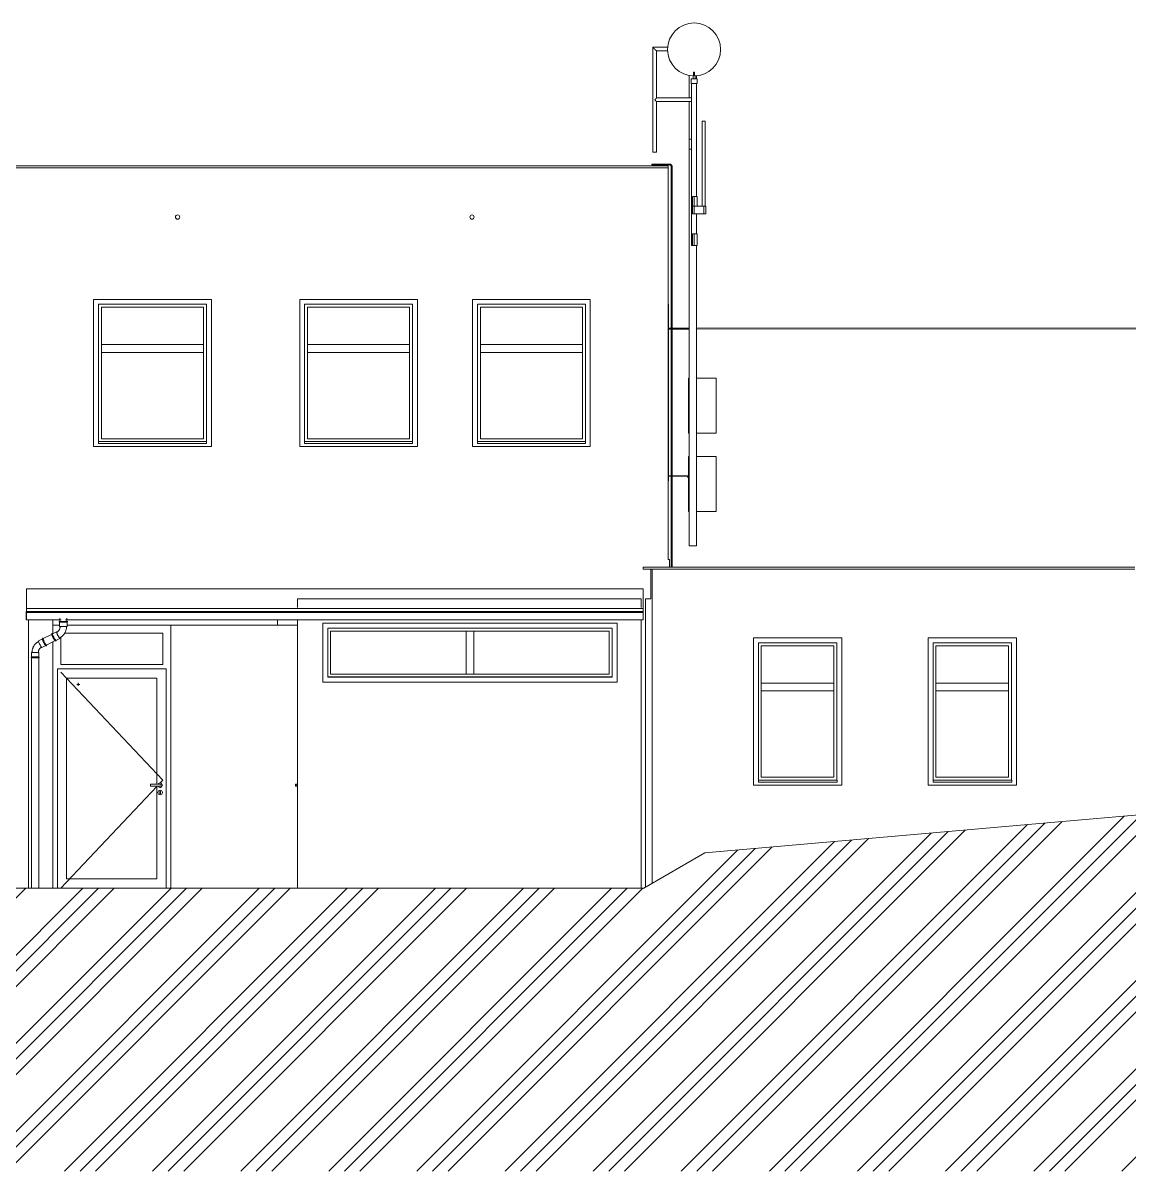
# Model space of a CAD drawing. Header units: millimetres. Extents: x -4051 to 472247, y -45352 to 20466.
# Drawn here: x 162529 to 173801, y -2012 to 9686 of the extents above; entities that cross this region are included whole.
import ezdxf

# ---------------------------------------------------------------- set-up
doc = ezdxf.new("R2010")
doc.units = ezdxf.units.MM
for name, color, linetype, lineweight in [('A-DETL-GENF', 92, 'Continuous', 9), ('A-DETL-THIN', 151, 'Continuous', 9), ('A-FLOR', 192, 'Continuous', 9), ('A-GLAZ', 151, 'Continuous', 9), ('A-ROOF', 132, 'Continuous', 9), ('A-ROOF-OTLN', 132, 'Continuous', 9), ('A-WALL', 113, 'Continuous', 9), ('E-POWR-CNDT', 130, 'Continuous', 9), ('E-POWR-CNTR', 130, 'Continuous', 9), ('E-POWR-DROP', 130, 'Continuous', 9), ('M-EQPM', 50, 'Continuous', 9), ('P-PIPE', 3, 'Continuous', 9), ('Q-SPCQ', 91, 'Continuous', 9)]:
    doc.layers.add(name, color=color, linetype=linetype, lineweight=lineweight)

# ---------------------------------------------------------------- blocks, each defined once
blk = doc.blocks.new('OKNO_1k_nadsvetlik - OKNO_1k_nadsvetlik_900 x 1500-2283953-S-Bourání')
at = {"layer": 'A-GLAZ'}
for p, q in [((-49942, 3420), (-50842, 3420)), ((-50842, 3420), (-50842, 1920)), ((-49942, 1920), (-49942, 3420)), ((-50792, 1970), (-50792, 3370)), ((-50792, 3370), (-49992, 3370)), ((-50763, 2000), (-50763, 3340)), ((-50763, 3340), (-50023, 3340)), ((-50023, 3340), (-50023, 2000)), ((-50023, 2960), (-50023, 3340)), ((-49993, 1972), (-49993, 3370)), ((-49992, 1972), (-49992, 3370)), ((-50763, 2960), (-50023, 2960)), ((-50763, 2960), (-50763, 2880)), ((-50023, 2880), (-50023, 2960)), ((-50023, 2880), (-50763, 2880)), ((-50023, 2880), (-50023, 2000)), ((-50023, 2000), (-50763, 2000)), ((-50842, 1920), (-49942, 1920)), ((-50792, 1970), (-50790, 1970))]:
    blk.add_line(p, q, dxfattribs=at)
blk = doc.blocks.new('parapet_ext - parapet_ext-V44-S-Bourání')
at = {"layer": 'Q-SPCQ'}
for p, q in [((-50790, 1972), (-50793, 1972)), ((-50793, 1970), (-50790, 1970)), ((-50790, 1972), (-50792, 1972)), ((-50790, 1950), (-50790, 1972)), ((-49990, 1972), (-50790, 1972)), ((-49990, 1950), (-50790, 1950)), ((-49990, 1972), (-49990, 1950))]:
    blk.add_line(p, q, dxfattribs=at)
blk = doc.blocks.new('OKNO_2k_nadsvetlik - OKNO_2k_nadsvetlik 1500 x 1800-1972510-S-Bourání')
at = {"layer": 'A-GLAZ'}
for p, q in [((-53490, 6820), (-53490, 6577)), ((-53490, 6567), (-53490, 5020))]:
    blk.add_line(p, q, dxfattribs=at)
blk = doc.blocks.new('parapet_ext - parapet_ext-V50-S-Bourání')
at = {"layer": 'Q-SPCQ'}
for p, q in [((-53291, 5072), (-53490, 5072)), ((-53490, 5070), (-53293, 5070)), ((-53293, 5070), (-53293, 5050)), ((-53293, 5050), (-53291, 5050)), ((-53291, 5050), (-53291, 5072))]:
    blk.add_line(p, q, dxfattribs=at)
blk = doc.blocks.new('Koleno_ uhlíková ocel_ lisované - Standardní-1159651-S-Bourání')
at = {"layer": 'P-PIPE', "color": 41}
for p, q in [((-59694, 3580), (-59694, 3535)), ((-59694, 3580), (-59618, 3580)), ((-59694, 3535), (-59618, 3535)), ((-59618, 3535), (-59618, 3580)), ((-59618, 3535), (-59618, 3535)), ((-59725, 3483), (-59765, 3463)), ((-59731, 3395), (-59691, 3415))]:
    blk.add_line(p, q, dxfattribs=at)
at = {"layer": 'P-PIPE', "color": 41, "flags": 128}
for points in [[(-59688, 3535), (-59688, 3533), (-59689, 3530), (-59689, 3527), (-59689, 3525), (-59690, 3522), (-59690, 3520), (-59691, 3517), (-59692, 3515), (-59692, 3513), (-59693, 3510), (-59694, 3508), (-59695, 3506), (-59697, 3503), (-59698, 3501), (-59699, 3499), (-59701, 3497), (-59702, 3495), (-59704, 3493), (-59706, 3491), (-59707, 3489), (-59709, 3488), (-59711, 3486), (-59713, 3484), (-59715, 3483), (-59717, 3481), (-59719, 3480), (-59721, 3479), (-59723, 3478)], [(-59694, 3580), (-59694, 3580), (-59694, 3580), (-59694, 3580), (-59695, 3580), (-59695, 3580), (-59695, 3580), (-59695, 3580), (-59695, 3580), (-59695, 3580), (-59695, 3580), (-59696, 3581), (-59696, 3581), (-59696, 3581), (-59696, 3581), (-59696, 3581), (-59696, 3581), (-59696, 3581), (-59697, 3581), (-59697, 3581), (-59697, 3581), (-59697, 3582), (-59697, 3582), (-59697, 3582), (-59697, 3582), (-59697, 3582), (-59697, 3582), (-59697, 3582), (-59697, 3582), (-59698, 3583), (-59698, 3583), (-59698, 3583), (-59698, 3583), (-59698, 3583), (-59698, 3583), (-59698, 3583), (-59698, 3584), (-59698, 3584), (-59698, 3584), (-59698, 3584), (-59698, 3584), (-59698, 3584), (-59698, 3585), (-59698, 3585), (-59698, 3585), (-59698, 3585), (-59698, 3585), (-59698, 3585), (-59698, 3586), (-59698, 3586), (-59698, 3586), (-59697, 3586), (-59697, 3586), (-59697, 3586), (-59697, 3586), (-59697, 3587), (-59697, 3587), (-59697, 3587), (-59697, 3587), (-59697, 3587), (-59697, 3587), (-59696, 3587), (-59696, 3587), (-59696, 3587), (-59696, 3588), (-59696, 3588), (-59696, 3588), (-59696, 3588), (-59696, 3588), (-59695, 3588), (-59695, 3588), (-59695, 3588), (-59695, 3588), (-59695, 3588), (-59695, 3588), (-59694, 3588), (-59694, 3588), (-59694, 3588), (-59694, 3588), (-59694, 3588)], [(-59694, 3588), (-59694, 3588), (-59694, 3588), (-59694, 3588), (-59693, 3588), (-59693, 3588)], [(-59618, 3588), (-59619, 3588), (-59619, 3588), (-59619, 3588), (-59620, 3588), (-59620, 3588), (-59621, 3588), (-59622, 3588), (-59622, 3588), (-59623, 3588), (-59624, 3588), (-59625, 3588), (-59625, 3588), (-59626, 3588), (-59627, 3588), (-59628, 3588), (-59630, 3588), (-59631, 3588), (-59632, 3588), (-59633, 3588), (-59634, 3588), (-59635, 3588), (-59637, 3588), (-59638, 3588), (-59639, 3588), (-59641, 3588), (-59642, 3588), (-59644, 3588), (-59645, 3588), (-59647, 3588), (-59648, 3588), (-59650, 3588), (-59651, 3588), (-59653, 3588), (-59654, 3588), (-59656, 3588), (-59657, 3588), (-59659, 3588), (-59660, 3588), (-59662, 3588), (-59663, 3588), (-59665, 3588), (-59666, 3588), (-59668, 3588), (-59669, 3588), (-59671, 3588), (-59672, 3588), (-59673, 3588), (-59675, 3588), (-59676, 3588), (-59677, 3588), (-59678, 3588), (-59680, 3588), (-59681, 3588), (-59682, 3588), (-59683, 3588), (-59684, 3588), (-59685, 3588), (-59686, 3588), (-59687, 3588), (-59688, 3588), (-59689, 3588), (-59689, 3588), (-59690, 3588), (-59691, 3588), (-59691, 3588), (-59692, 3588), (-59692, 3588), (-59693, 3588), (-59693, 3588), (-59693, 3588), (-59694, 3588), (-59694, 3588), (-59694, 3588), (-59694, 3588), (-59694, 3588)], [(-59694, 3580), (-59694, 3580), (-59694, 3580), (-59694, 3580), (-59693, 3580), (-59693, 3580), (-59693, 3580), (-59692, 3580), (-59692, 3580), (-59691, 3580), (-59691, 3580), (-59690, 3580), (-59690, 3580), (-59689, 3580), (-59688, 3580), (-59687, 3580), (-59686, 3580), (-59685, 3580), (-59684, 3580), (-59683, 3580), (-59682, 3580), (-59681, 3580), (-59680, 3580), (-59679, 3580), (-59678, 3580), (-59676, 3580), (-59675, 3580), (-59674, 3580), (-59672, 3580), (-59671, 3580), (-59670, 3580), (-59668, 3580), (-59667, 3580), (-59665, 3580), (-59664, 3580), (-59662, 3580), (-59661, 3580), (-59659, 3580), (-59658, 3580), (-59656, 3580), (-59655, 3580), (-59653, 3580), (-59652, 3580), (-59650, 3580), (-59649, 3580), (-59647, 3580), (-59646, 3580), (-59644, 3580), (-59643, 3580), (-59641, 3580), (-59640, 3580), (-59639, 3580), (-59637, 3580), (-59636, 3580), (-59635, 3580), (-59633, 3580), (-59632, 3580), (-59631, 3580), (-59630, 3580), (-59629, 3580), (-59628, 3580), (-59627, 3580), (-59626, 3580), (-59625, 3580), (-59624, 3580), (-59623, 3580), (-59622, 3580), (-59622, 3580), (-59621, 3580), (-59621, 3580), (-59620, 3580), (-59619, 3580), (-59619, 3580), (-59619, 3580), (-59618, 3580), (-59618, 3580)], [(-59693, 3580), (-59694, 3580), (-59694, 3580), (-59694, 3580), (-59694, 3580)], [(-59694, 3420), (-59689, 3423), (-59685, 3425), (-59680, 3428), (-59676, 3431), (-59672, 3434), (-59668, 3437), (-59664, 3441), (-59661, 3444), (-59657, 3448), (-59654, 3452), (-59650, 3456), (-59647, 3460), (-59645, 3464), (-59642, 3468), (-59639, 3473), (-59637, 3477), (-59635, 3482), (-59633, 3487), (-59631, 3492), (-59629, 3496), (-59628, 3501), (-59627, 3506), (-59626, 3511), (-59625, 3516), (-59624, 3521), (-59624, 3527), (-59623, 3532), (-59623, 3535)], [(-59693, 3588), (-59693, 3588), (-59693, 3588), (-59692, 3588), (-59692, 3588), (-59691, 3588)], [(-59691, 3580), (-59692, 3580), (-59692, 3580), (-59693, 3580), (-59693, 3580), (-59693, 3580), (-59693, 3580)], [(-59620, 3588), (-59620, 3588), (-59619, 3588), (-59619, 3588), (-59619, 3588), (-59618, 3588), (-59618, 3588), (-59618, 3588), (-59618, 3588), (-59618, 3588), (-59618, 3588)], [(-59618, 3580), (-59618, 3580), (-59618, 3580), (-59618, 3580), (-59618, 3580), (-59619, 3580), (-59619, 3580), (-59619, 3580), (-59620, 3580), (-59620, 3580)], [(-59618, 3588), (-59618, 3588), (-59618, 3588), (-59618, 3588), (-59618, 3588), (-59618, 3588)], [(-59618, 3588), (-59618, 3588), (-59617, 3588), (-59617, 3588), (-59617, 3588), (-59617, 3588), (-59617, 3588), (-59617, 3588), (-59617, 3588), (-59616, 3588), (-59616, 3588), (-59616, 3588), (-59616, 3588), (-59616, 3588), (-59616, 3588), (-59616, 3587), (-59615, 3587), (-59615, 3587), (-59615, 3587), (-59615, 3587), (-59615, 3587), (-59615, 3587), (-59615, 3587), (-59615, 3587), (-59614, 3586), (-59614, 3586), (-59614, 3586), (-59614, 3586), (-59614, 3586), (-59614, 3586), (-59614, 3586), (-59614, 3585), (-59614, 3585), (-59614, 3585), (-59614, 3585), (-59614, 3585), (-59614, 3585), (-59614, 3585), (-59614, 3584), (-59614, 3584), (-59614, 3584), (-59614, 3584), (-59614, 3584), (-59614, 3584), (-59614, 3583), (-59614, 3583), (-59614, 3583), (-59614, 3583), (-59614, 3583), (-59614, 3583), (-59614, 3583), (-59614, 3582), (-59614, 3582), (-59614, 3582), (-59614, 3582), (-59615, 3582), (-59615, 3582), (-59615, 3582), (-59615, 3581), (-59615, 3581), (-59615, 3581), (-59615, 3581), (-59615, 3581), (-59615, 3581), (-59616, 3581), (-59616, 3581), (-59616, 3581), (-59616, 3581), (-59616, 3581), (-59616, 3580), (-59616, 3580), (-59617, 3580), (-59617, 3580), (-59617, 3580), (-59617, 3580), (-59617, 3580), (-59617, 3580), (-59618, 3580), (-59618, 3580), (-59618, 3580)], [(-59618, 3580), (-59618, 3580), (-59618, 3580), (-59618, 3580), (-59618, 3580)], [(-59768, 3465), (-59769, 3465), (-59771, 3465), (-59772, 3464), (-59772, 3463), (-59773, 3462), (-59773, 3461), (-59773, 3461), (-59773, 3460), (-59773, 3459), (-59773, 3458), (-59773, 3458), (-59773, 3457), (-59773, 3456), (-59773, 3455), (-59773, 3454), (-59773, 3454), (-59772, 3453), (-59772, 3452), (-59772, 3451), (-59772, 3450), (-59771, 3449), (-59771, 3448), (-59770, 3447), (-59770, 3445), (-59770, 3444), (-59769, 3443), (-59769, 3442), (-59768, 3441), (-59768, 3439), (-59767, 3438), (-59767, 3437), (-59766, 3435), (-59765, 3434), (-59765, 3433), (-59764, 3431), (-59764, 3430), (-59763, 3429), (-59762, 3427), (-59762, 3426), (-59761, 3424), (-59760, 3423), (-59759, 3422), (-59759, 3420), (-59758, 3419), (-59757, 3418), (-59757, 3416), (-59756, 3415), (-59755, 3414), (-59754, 3412), (-59754, 3411), (-59753, 3410), (-59752, 3409), (-59752, 3407), (-59751, 3406), (-59750, 3405), (-59749, 3404), (-59749, 3403), (-59748, 3402), (-59747, 3401), (-59747, 3400), (-59746, 3399), (-59745, 3398), (-59745, 3397), (-59744, 3396), (-59743, 3396), (-59743, 3395), (-59742, 3394), (-59742, 3393), (-59741, 3393), (-59741, 3392), (-59740, 3392), (-59739, 3391), (-59739, 3391), (-59738, 3390), (-59738, 3390), (-59737, 3390), (-59736, 3389), (-59735, 3389), (-59735, 3389)], [(-59763, 3463), (-59763, 3463), (-59764, 3464), (-59765, 3464), (-59765, 3464), (-59766, 3465), (-59767, 3465), (-59768, 3465), (-59768, 3465)], [(-59735, 3389), (-59734, 3389), (-59732, 3390), (-59731, 3391), (-59731, 3391), (-59730, 3392), (-59730, 3393), (-59730, 3394), (-59730, 3395), (-59730, 3395), (-59730, 3396), (-59730, 3397)]]:
    blk.add_lwpolyline(points, dxfattribs=at)
at = {"layer": 'P-PIPE', "color": 41}
for centre, major_axis, start_param, end_param in [((-59748, 3429), (-17.2, 33.9), 6.207861, 9.349454), ((-59708, 3449), (-17.2, 33.9), 6.207861, 9.349454), ((-59708, 3449), (-14.7, 29), 6.207861, 9.349454), ((-59708, 3449), (-17.2, 33.9), 5.728231, 6.207861), ((-59708, 3449), (-17.2, 33.9), 3.066269, 3.703174)]:
    blk.add_ellipse(centre, major_axis=major_axis, ratio=0.14883, start_param=start_param, end_param=end_param, dxfattribs=at)
blk = doc.blocks.new('Koleno_ uhlíková ocel_ lisované - Standardní-V57-S-Bourání')
at = {"layer": 'P-PIPE', "color": 41}
for p, q in [((-59868, 3411), (-59908, 3391)), ((-59874, 3323), (-59834, 3343)), ((-59981, 3271), (-59981, 3226)), ((-59906, 3271), (-59981, 3271)), ((-59906, 3226), (-59981, 3226)), ((-59905, 3271), (-59906, 3271)), ((-59905, 3226), (-59905, 3271))]:
    blk.add_line(p, q, dxfattribs=at)
at = {"layer": 'P-PIPE', "color": 41, "flags": 128}
for points in [[(-59831, 3340), (-59832, 3341), (-59833, 3341), (-59833, 3341), (-59834, 3341), (-59835, 3342), (-59835, 3342), (-59836, 3343), (-59836, 3343), (-59837, 3344), (-59837, 3344), (-59838, 3345), (-59839, 3346), (-59839, 3346), (-59840, 3347), (-59840, 3348), (-59841, 3349), (-59842, 3350), (-59842, 3351), (-59843, 3352), (-59844, 3353), (-59844, 3354), (-59845, 3355), (-59846, 3356), (-59846, 3357), (-59847, 3358), (-59848, 3359), (-59849, 3360), (-59849, 3362), (-59850, 3363), (-59851, 3364), (-59852, 3366), (-59852, 3367), (-59853, 3368), (-59854, 3370), (-59854, 3371), (-59855, 3372), (-59856, 3374), (-59857, 3375), (-59857, 3376), (-59858, 3378), (-59859, 3379), (-59859, 3381), (-59860, 3382), (-59861, 3383), (-59861, 3385), (-59862, 3386), (-59862, 3387), (-59863, 3389), (-59863, 3390), (-59864, 3391), (-59864, 3392), (-59865, 3394), (-59865, 3395), (-59866, 3396), (-59866, 3397), (-59867, 3398), (-59867, 3399), (-59867, 3400), (-59868, 3401), (-59868, 3402), (-59868, 3403), (-59869, 3404), (-59869, 3405), (-59869, 3406), (-59869, 3407), (-59869, 3408), (-59869, 3409), (-59869, 3409), (-59869, 3410), (-59869, 3411), (-59869, 3411), (-59869, 3412), (-59869, 3413), (-59869, 3414), (-59868, 3415), (-59867, 3416), (-59866, 3416), (-59865, 3416), (-59864, 3417)], [(-59858, 3413), (-59859, 3414), (-59860, 3414), (-59860, 3415), (-59861, 3415), (-59861, 3416), (-59862, 3416), (-59863, 3416), (-59864, 3416), (-59864, 3417)], [(-59905, 3386), (-59910, 3383), (-59914, 3381), (-59919, 3378), (-59923, 3375), (-59927, 3372), (-59931, 3369), (-59935, 3365), (-59938, 3362), (-59942, 3358), (-59945, 3354), (-59949, 3350), (-59952, 3346), (-59954, 3342), (-59957, 3337), (-59960, 3333), (-59962, 3328), (-59964, 3324), (-59966, 3319), (-59968, 3314), (-59970, 3309), (-59971, 3304), (-59972, 3299), (-59973, 3294), (-59974, 3289), (-59975, 3284), (-59975, 3279), (-59976, 3274), (-59976, 3271)], [(-59911, 3271), (-59911, 3273), (-59910, 3276), (-59910, 3278), (-59910, 3281), (-59909, 3283), (-59909, 3286), (-59908, 3288), (-59907, 3291), (-59907, 3293), (-59906, 3296), (-59905, 3298), (-59904, 3300), (-59902, 3302), (-59901, 3305), (-59900, 3307), (-59898, 3309), (-59897, 3311), (-59895, 3313), (-59893, 3315), (-59892, 3316), (-59890, 3318), (-59888, 3320), (-59886, 3321), (-59884, 3323), (-59882, 3324), (-59880, 3326), (-59878, 3327), (-59876, 3328)], [(-59831, 3340), (-59830, 3341), (-59828, 3341), (-59827, 3342), (-59827, 3343), (-59826, 3344), (-59826, 3344), (-59826, 3345), (-59826, 3346), (-59826, 3347), (-59826, 3347), (-59826, 3348), (-59826, 3349), (-59826, 3350)], [(-59981, 3218), (-59981, 3218), (-59982, 3218), (-59982, 3218), (-59982, 3218), (-59982, 3218), (-59982, 3218), (-59982, 3218), (-59983, 3218), (-59983, 3218), (-59983, 3218), (-59983, 3218), (-59983, 3218), (-59983, 3218), (-59983, 3218), (-59984, 3218), (-59984, 3218), (-59984, 3218), (-59984, 3219), (-59984, 3219), (-59984, 3219), (-59984, 3219), (-59984, 3219), (-59984, 3219), (-59985, 3219), (-59985, 3219), (-59985, 3220), (-59985, 3220), (-59985, 3220), (-59985, 3220), (-59985, 3220), (-59985, 3220), (-59985, 3220), (-59985, 3221), (-59985, 3221), (-59985, 3221), (-59985, 3221), (-59985, 3221), (-59985, 3221), (-59985, 3222), (-59985, 3222), (-59985, 3222), (-59985, 3222), (-59985, 3222), (-59985, 3222), (-59985, 3222), (-59985, 3223), (-59985, 3223), (-59985, 3223), (-59985, 3223), (-59985, 3223), (-59985, 3223), (-59985, 3223), (-59985, 3224), (-59985, 3224), (-59984, 3224), (-59984, 3224), (-59984, 3224), (-59984, 3224), (-59984, 3224), (-59984, 3224), (-59984, 3225), (-59984, 3225), (-59984, 3225), (-59983, 3225), (-59983, 3225), (-59983, 3225), (-59983, 3225), (-59983, 3225), (-59983, 3225), (-59983, 3225), (-59982, 3225), (-59982, 3225), (-59982, 3225), (-59982, 3225), (-59982, 3226), (-59982, 3226), (-59981, 3226), (-59981, 3226), (-59981, 3226)], [(-59981, 3226), (-59981, 3226), (-59981, 3226), (-59981, 3226), (-59981, 3226), (-59981, 3226)], [(-59906, 3226), (-59906, 3226), (-59906, 3226), (-59907, 3226), (-59907, 3226), (-59908, 3226), (-59908, 3226), (-59909, 3226), (-59910, 3226), (-59910, 3226), (-59911, 3226), (-59912, 3226), (-59913, 3226), (-59914, 3226), (-59915, 3226), (-59916, 3226), (-59917, 3226), (-59918, 3226), (-59919, 3226), (-59920, 3226), (-59922, 3226), (-59923, 3226), (-59924, 3226), (-59925, 3226), (-59927, 3226), (-59928, 3226), (-59930, 3226), (-59931, 3226), (-59933, 3226), (-59934, 3226), (-59935, 3226), (-59937, 3226), (-59939, 3226), (-59940, 3226), (-59942, 3226), (-59943, 3226), (-59945, 3226), (-59946, 3226), (-59948, 3226), (-59949, 3226), (-59951, 3226), (-59952, 3226), (-59954, 3226), (-59955, 3226), (-59956, 3226), (-59958, 3226), (-59959, 3226), (-59961, 3226), (-59962, 3226), (-59963, 3226), (-59965, 3226), (-59966, 3226), (-59967, 3226), (-59968, 3226), (-59969, 3226), (-59970, 3226), (-59971, 3226), (-59972, 3226), (-59973, 3226), (-59974, 3226), (-59975, 3226), (-59976, 3226), (-59977, 3226), (-59977, 3226), (-59978, 3226), (-59979, 3226), (-59979, 3226), (-59980, 3226), (-59980, 3226), (-59980, 3226), (-59981, 3226), (-59981, 3226), (-59981, 3226), (-59981, 3226), (-59981, 3226), (-59981, 3226)], [(-59981, 3226), (-59980, 3226), (-59980, 3226), (-59980, 3226), (-59979, 3226), (-59979, 3226)], [(-59981, 3218), (-59981, 3218), (-59981, 3218), (-59981, 3218), (-59981, 3218), (-59980, 3218), (-59980, 3218), (-59980, 3218), (-59979, 3218), (-59979, 3218), (-59978, 3218), (-59978, 3218), (-59977, 3218), (-59976, 3218), (-59975, 3218), (-59975, 3218), (-59974, 3218), (-59973, 3218), (-59972, 3218), (-59971, 3218), (-59970, 3218), (-59969, 3218), (-59967, 3218), (-59966, 3218), (-59965, 3218), (-59964, 3218), (-59962, 3218), (-59961, 3218), (-59960, 3218), (-59958, 3218), (-59957, 3218), (-59956, 3218), (-59954, 3218), (-59953, 3218), (-59951, 3218), (-59950, 3218), (-59948, 3218), (-59947, 3218), (-59945, 3218), (-59944, 3218), (-59942, 3218), (-59941, 3218), (-59939, 3218), (-59938, 3218), (-59936, 3218), (-59935, 3218), (-59933, 3218), (-59932, 3218), (-59930, 3218), (-59929, 3218), (-59927, 3218), (-59926, 3218), (-59925, 3218), (-59923, 3218), (-59922, 3218), (-59921, 3218), (-59920, 3218), (-59918, 3218), (-59917, 3218), (-59916, 3218), (-59915, 3218), (-59914, 3218), (-59913, 3218), (-59912, 3218), (-59911, 3218), (-59911, 3218), (-59910, 3218), (-59909, 3218), (-59908, 3218), (-59908, 3218), (-59907, 3218), (-59907, 3218), (-59906, 3218), (-59906, 3218), (-59906, 3218), (-59906, 3218)], [(-59981, 3218), (-59981, 3218), (-59981, 3218), (-59981, 3218), (-59981, 3218)], [(-59979, 3218), (-59979, 3218), (-59980, 3218), (-59980, 3218), (-59980, 3218), (-59981, 3218), (-59981, 3218)], [(-59908, 3226), (-59907, 3226), (-59907, 3226), (-59906, 3226), (-59906, 3226), (-59906, 3226), (-59905, 3226), (-59905, 3226), (-59905, 3226), (-59905, 3226), (-59905, 3226)], [(-59905, 3218), (-59905, 3218), (-59905, 3218), (-59905, 3218), (-59906, 3218), (-59906, 3218), (-59906, 3218), (-59907, 3218), (-59907, 3218), (-59908, 3218)], [(-59905, 3226), (-59905, 3226), (-59905, 3226), (-59905, 3226), (-59906, 3226), (-59906, 3226)], [(-59906, 3218), (-59905, 3218), (-59905, 3218), (-59905, 3218), (-59905, 3218)], [(-59905, 3226), (-59905, 3226), (-59905, 3226), (-59905, 3226), (-59905, 3225), (-59904, 3225), (-59904, 3225), (-59904, 3225), (-59904, 3225), (-59904, 3225), (-59904, 3225), (-59903, 3225), (-59903, 3225), (-59903, 3225), (-59903, 3225), (-59903, 3225), (-59903, 3225), (-59903, 3225), (-59903, 3225), (-59902, 3224), (-59902, 3224), (-59902, 3224), (-59902, 3224), (-59902, 3224), (-59902, 3224), (-59902, 3224), (-59902, 3224), (-59902, 3223), (-59902, 3223), (-59901, 3223), (-59901, 3223), (-59901, 3223), (-59901, 3223), (-59901, 3223), (-59901, 3222), (-59901, 3222), (-59901, 3222), (-59901, 3222), (-59901, 3222), (-59901, 3222), (-59901, 3221), (-59901, 3221), (-59901, 3221), (-59901, 3221), (-59901, 3221), (-59901, 3221), (-59901, 3220), (-59901, 3220), (-59901, 3220), (-59901, 3220), (-59902, 3220), (-59902, 3220), (-59902, 3220), (-59902, 3219), (-59902, 3219), (-59902, 3219), (-59902, 3219), (-59902, 3219), (-59902, 3219), (-59902, 3219), (-59902, 3219), (-59903, 3218), (-59903, 3218), (-59903, 3218), (-59903, 3218), (-59903, 3218), (-59903, 3218), (-59903, 3218), (-59904, 3218), (-59904, 3218), (-59904, 3218), (-59904, 3218), (-59904, 3218), (-59904, 3218), (-59904, 3218), (-59905, 3218), (-59905, 3218), (-59905, 3218), (-59905, 3218), (-59905, 3218)]]:
    blk.add_lwpolyline(points, dxfattribs=at)
at = {"layer": 'P-PIPE', "color": 41}
for centre, start_param, end_param in [((-59851, 3377), 0.186475, 1.233673), ((-59891, 3357), 6.207861, 9.349454), ((-59891, 3357), 3.066269, 3.141593), ((-59851, 3377), 1.245956, 3.007399)]:
    blk.add_ellipse(centre, major_axis=(-17.2, 33.9), ratio=0.14883, start_param=start_param, end_param=end_param, dxfattribs=at)
blk = doc.blocks.new('Žebřík - Standardní-1244347-S-Bourání')
at = {"layer": 'Q-SPCQ', "color": 41}
for p, q in [((-53648, 9439), (-53648, 8369)), ((-53496, 9439), (-53648, 9439)), ((-53610, 8923), (-53610, 9401)), ((-53610, 9401), (-53497, 9401)), ((-53279, 8923), (-53279, 9153)), ((-53203, 9148), (-53203, 9118)), ((-53203, 9068), (-53203, 8502)), ((-53253, 8923), (-53610, 8923)), ((-53610, 8885), (-53253, 8885)), ((-53610, 8369), (-53610, 8885)), ((-53279, 8502), (-53279, 8885)), ((-53279, 8401), (-53279, 8502)), ((-53253, 8502), (-53279, 8502)), ((-53203, 8502), (-53203, 8401)), ((-53648, 8369), (-53610, 8369)), ((-53279, 4359), (-53279, 8401)), ((-53253, 8401), (-53279, 8401)), ((-53203, 8401), (-53203, 7918)), ((-53203, 7742), (-53203, 7538)), ((-53203, 7418), (-53203, 4359)), ((-53203, 4359), (-53279, 4359))]:
    blk.add_line(p, q, dxfattribs=at)
for points, knots in [([(-53610, 9401), (-53610, 9401), (-53610, 9401), (-53611, 9402), (-53613, 9403), (-53614, 9404), (-53615, 9405), (-53616, 9407), (-53617, 9408), (-53619, 9410), (-53621, 9411), (-53622, 9412), (-53623, 9414), (-53624, 9415), (-53625, 9416), (-53627, 9417), (-53628, 9418), (-53629, 9420), (-53630, 9421), (-53632, 9422), (-53633, 9423), (-53634, 9425), (-53635, 9426), (-53636, 9427), (-53638, 9428), (-53639, 9429), (-53640, 9430), (-53641, 9432), (-53642, 9433), (-53643, 9434), (-53644, 9435), (-53646, 9436), (-53647, 9437), (-53648, 9438), (-53648, 9439), (-53648, 9439)], [0, 0, 0, 0, 0.083333, 0.125, 0.166667, 0.208333, 0.229167, 0.25, 0.291667, 0.333333, 0.354167, 0.375, 0.395833, 0.416667, 0.4375, 0.458333, 0.479167, 0.5, 0.520833, 0.541667, 0.5625, 0.583333, 0.604167, 0.625, 0.645833, 0.666667, 0.6875, 0.708333, 0.75, 0.770833, 0.791667, 0.833333, 0.875, 0.916667, 1, 1, 1, 1]), ([(-53610, 8923), (-53610, 8923), (-53610, 8923), (-53610, 8922), (-53611, 8922), (-53611, 8922), (-53612, 8921), (-53612, 8921), (-53613, 8920), (-53613, 8920), (-53614, 8919), (-53615, 8918), (-53615, 8918), (-53616, 8917), (-53617, 8916), (-53618, 8915), (-53619, 8914), (-53620, 8912), (-53622, 8910), (-53625, 8907), (-53628, 8905), (-53629, 8904)], [0, 0, 0, 0, 0.071429, 0.107143, 0.142857, 0.178571, 0.214286, 0.25, 0.285714, 0.321429, 0.357143, 0.392857, 0.428571, 0.464286, 0.5, 0.571429, 0.607143, 0.642857, 0.714286, 0.857143, 1, 1, 1, 1]), ([(-53629, 8904), (-53628, 8903), (-53625, 8900), (-53622, 8897), (-53620, 8895), (-53619, 8894), (-53618, 8893), (-53618, 8892), (-53617, 8891), (-53616, 8891), (-53615, 8890), (-53615, 8889), (-53614, 8889), (-53613, 8888), (-53613, 8887), (-53612, 8887), (-53612, 8886), (-53611, 8886), (-53611, 8885), (-53610, 8885), (-53610, 8885), (-53610, 8885), (-53610, 8885)], [0, 0, 0, 0, 0.142857, 0.285714, 0.357143, 0.392857, 0.428571, 0.464286, 0.5, 0.535714, 0.571429, 0.607143, 0.642857, 0.678571, 0.714286, 0.75, 0.785714, 0.821429, 0.857143, 0.892857, 0.928571, 1, 1, 1, 1])]:
    blk.add_open_spline(points, degree=3, knots=knots, dxfattribs=at)
blk = doc.blocks.new('OKNO_1k_nadsvetlik - OKNO_1k_nadsvetlik_1200 x 1500-V47-S-Bourání')
at = {"layer": 'A-GLAZ'}
for p, q in [((-62097, 3520), (-63297, 3520)), ((-63297, 3520), (-63297, 2020)), ((-62097, 2020), (-62097, 3520)), ((-63247, 2072), (-63247, 3470)), ((-63247, 3470), (-62147, 3470)), ((-63217, 2100), (-63217, 3440)), ((-63217, 3440), (-62177, 3440)), ((-62177, 3440), (-62177, 2100)), ((-62147, 2072), (-62147, 3470)), ((-63217, 3060), (-62177, 3060)), ((-63217, 3060), (-63217, 2980)), ((-62177, 2980), (-62177, 3060)), ((-62177, 2980), (-63217, 2980)), ((-63297, 2020), (-62097, 2020)), ((-62177, 2100), (-63217, 2100))]:
    blk.add_line(p, q, dxfattribs=at)
blk = doc.blocks.new('parapet_ext - parapet_ext-1802071-S-Bourání')
at = {"layer": 'Q-SPCQ'}
for p, q in [((-65347, 2050), (-65347, 2072)), ((-64247, 2072), (-65347, 2072)), ((-64247, 2050), (-65347, 2050)), ((-64247, 2072), (-64247, 2050))]:
    blk.add_line(p, q, dxfattribs=at)
blk = doc.blocks.new('OKNO_2k_ - OKNO_2k_600x3000-2294232-S-Bourání')
at = {"layer": 'A-GLAZ'}
for p, q in [((-54012, 3570), (-57012, 3570)), ((-57012, 3570), (-57012, 2970)), ((-56962, 3020), (-56962, 3520)), ((-56962, 3520), (-54062, 3520)), ((-54062, 3020), (-54062, 3520)), ((-54012, 2970), (-54012, 3570)), ((-56932, 3050), (-56932, 3490)), ((-56932, 3490), (-54092, 3490)), ((-55552, 3050), (-55552, 3490)), ((-55472, 3490), (-55552, 3490)), ((-55472, 3490), (-55472, 3050)), ((-54092, 3490), (-54092, 3050)), ((-54092, 3050), (-56932, 3050)), ((-55472, 3050), (-55552, 3050)), ((-57012, 2970), (-54012, 2970)), ((-56962, 3020), (-54062, 3020))]:
    blk.add_line(p, q, dxfattribs=at)
blk = doc.blocks.new('parapet_ext - parapet_ext-1802186-S-Bourání')
at = {"layer": 'Q-SPCQ'}
blk.add_line((-54062, 3022), (-56962, 3022), dxfattribs=at)
blk = doc.blocks.new('DPS_venkovní_část_jednotka_chlazení - DPS_venkovní_část_jednotka_chlazení-1487231-S-Bourání')
at = {"layer": 'M-EQPM', "color": 41}
for p, q in [((-53283, 5268), (-53279, 5268)), ((-53283, 4708), (-53283, 5268)), ((-53203, 5268), (-53003, 5268)), ((-53003, 4708), (-53003, 5268)), ((-53279, 4708), (-53283, 4708)), ((-53003, 4708), (-53203, 4708))]:
    blk.add_line(p, q, dxfattribs=at)
blk = doc.blocks.new('DPS_antenna - DPS_antenna-1509611-S-Bourání')
at = {"layer": 'M-EQPM', "color": 41}
for p, q in [((-53238, 9148), (-53238, 9118)), ((-53233, 9177), (-53233, 9186)), ((-53233, 9186), (-53223, 9186)), ((-53233, 9150), (-53233, 9177)), ((-53223, 9177), (-53233, 9177)), ((-53223, 9186), (-53223, 9177)), ((-53223, 9177), (-53223, 9150)), ((-53218, 9118), (-53218, 9148)), ((-53258, 9118), (-53258, 9068)), ((-53228, 9118), (-53258, 9118)), ((-53258, 9068), (-53228, 9068)), ((-53253, 9068), (-53253, 7418)), ((-53198, 9118), (-53228, 9118)), ((-53228, 9068), (-53198, 9068)), ((-53203, 7918), (-53203, 9068)), ((-53198, 9068), (-53198, 9118)), ((-53145, 8684), (-53145, 7818)), ((-53130, 8684), (-53145, 8684)), ((-53115, 8684), (-53130, 8684)), ((-53115, 7818), (-53115, 8684)), ((-53243, 7918), (-53228, 7918)), ((-53243, 7818), (-53243, 7918)), ((-53198, 7918), (-53228, 7918)), ((-53228, 7818), (-53228, 7918)), ((-53198, 7818), (-53198, 7918)), ((-53243, 7818), (-53228, 7818)), ((-53243, 7742), (-53243, 7818)), ((-53228, 7742), (-53243, 7742)), ((-53228, 7818), (-53130, 7818)), ((-53228, 7742), (-53228, 7818)), ((-53130, 7742), (-53228, 7742)), ((-53203, 7538), (-53203, 7742)), ((-53108, 7818), (-53130, 7818)), ((-53130, 7742), (-53130, 7818)), ((-53130, 7742), (-53108, 7742)), ((-53108, 7742), (-53108, 7818)), ((-53243, 7538), (-53228, 7538)), ((-53243, 7418), (-53243, 7538)), ((-53198, 7538), (-53228, 7538)), ((-53228, 7418), (-53228, 7538)), ((-53198, 7418), (-53198, 7538)), ((-53253, 7418), (-53243, 7418)), ((-53228, 7418), (-53243, 7418)), ((-53228, 7418), (-53198, 7418))]:
    blk.add_line(p, q, dxfattribs=at)
for start, end in [(0, 180), (180, 360)]:
    blk.add_arc((-53228, 9416), 270, start, end, dxfattribs=at)
blk = doc.blocks.new('Koncovka okapu - Koncovka okapu-1662130-S-Bourání')
at = {"layer": 'P-PIPE', "color": 41}
for p, q in [((-60034, 3679), (-60034, 3691)), ((-60032, 3691), (-60034, 3691)), ((-60034, 3671), (-60034, 3679)), ((-60032, 3679), (-60034, 3679)), ((-60034, 3671), (-60034, 3604)), ((-60032, 3691), (-60032, 3679)), ((-60032, 3679), (-60032, 3671)), ((-60032, 3604), (-60032, 3671)), ((-53747, 3679), (-53747, 3691)), ((-53745, 3691), (-53747, 3691)), ((-53747, 3671), (-53747, 3679)), ((-53745, 3679), (-53747, 3679)), ((-53747, 3671), (-53747, 3604)), ((-53745, 3691), (-53745, 3679)), ((-53745, 3679), (-53745, 3671)), ((-53745, 3604), (-53745, 3671)), ((-60034, 3604), (-60032, 3604)), ((-53747, 3604), (-53745, 3604))]:
    blk.add_line(p, q, dxfattribs=at)
blk = doc.blocks.new('OKNO_dvere vchod_1k_nadsvetlik - vstupni dvere 1200_2680-1685043-S-Bourání')
at = {"layer": 'A-GLAZ', "color": 41}
for p, q in [((-59682, 3150), (-59682, 3428)), ((-59642, 3470), (-58642, 3470)), ((-58642, 3470), (-58642, 3150)), ((-59717, 3105), (-59717, 870)), ((-58607, 3105), (-59717, 3105)), ((-58642, 3150), (-59682, 3150)), ((-59682, 3070), (-58642, 1970)), ((-58607, 3105), (-58607, 870)), ((-59622, 3010), (-59622, 965)), ((-59622, 3010), (-58702, 3010)), ((-58702, 1930), (-58702, 3010)), ((-58699, 1910), (-59683, 870)), ((-58769, 1930), (-58769, 1910)), ((-58659, 1930), (-58769, 1930)), ((-58769, 1910), (-58659, 1910)), ((-58702, 965), (-58702, 1910)), ((-58642, 1970), (-58668, 1943)), ((-58659, 1910), (-58659, 1930)), ((-58673, 1837), (-58673, 1853)), ((-58665, 1853), (-58665, 1837)), ((-59622, 965), (-58702, 965))]:
    blk.add_line(p, q, dxfattribs=at)
for centre, radius, start, end in [((-58669, 1920), 23, 0, 154.0561), ((-58669, 1920), 23, 205.9439, 0), ((-58669, 1845), 23, 0, 180), ((-58669, 1845), 23, 180, 0), ((-58669, 1853), 4, 0, 180), ((-58669, 1837), 4, 180, 0)]:
    blk.add_arc(centre, radius, start, end, dxfattribs=at)
blk = doc.blocks.new('OKNO_dvere vchod_1k_nadsvetlik - vstupni dvere 900_2200-2294235-S-Bourání')
at = {"layer": 'A-GLAZ'}
for p, q in [((-57290, 1910), (-57290, 1930)), ((-57277, 1930), (-57290, 1930)), ((-57277, 1910), (-57290, 1910)), ((-57277, 1930), (-57277, 1910)), ((-57270, 1930), (-57277, 1930)), ((-57277, 1910), (-57270, 1910))]:
    blk.add_line(p, q, dxfattribs=at)

msp = doc.modelspace()

# ---------------------------------------------------------------- hatches: boundary and pattern name
at = {"layer": 'A-DETL-GENF'}
h = msp.add_hatch(dxfattribs=at)
h.set_pattern_fill('FP_8', style=0, pattern_type=2)
h.set_pattern_definition([(45, (222596.16, 0), (-449.013, 449.013), []), (45, (222754.9, 0), (0, 898.0256), []), (45, (222437.4, 0), (0, 898.0256), [])])
h.paths.add_polyline_path([(168859, -2012), (226084, -2012), (226084, 2230), (212372, 2230), (212084, 2518), (206144, 2518), (205750, 2588), (201662, 2230), (196179, 2098), (189871, 2098), (188202, 1441), (174604, 1678), (169478, 1230), (168855, 870), (157199, 870), (157199, 1330), (138288, 758), (138288, 988), (134504, 988), (126173, 789), (126173, 589), (124073, 589), (124073, -2012), (165230, -2012)])
at = {"layer": 'E-POWR-DROP'}
msp.add_hatch(color=256, dxfattribs=at).paths.add_polyline_path([(163094, 2939), (163100, 2943), (163101, 2945), (163101, 2950), (163097, 2955), (163090, 2956), (163086, 2954), (163083, 2947), (163086, 2941), (163088, 2939), (163092, 2939)])

# ---------------------------------------------------------------- linework, layer by layer
at = {"layer": 'A-DETL-THIN'}
for p, q in [((174604, 1678), (172965, 1535)), ((172965, 1535), (169478, 1230)), ((169478, 1230), (168855, 870)), ((165099, 870), (157199, 870)), ((168855, 870), (165099, 870))]:
    msp.add_line(p, q, dxfattribs=at)
at = {"layer": 'A-FLOR'}
for p, q in [((162834, 3550), (162834, 3604)), ((162902, 3550), (162834, 3550)), ((165326, 3550), (162978, 3550)), ((165122, 3604), (165122, 3550)), ((165326, 3550), (165326, 3604))]:
    msp.add_line(p, q, dxfattribs=at)
at = {"layer": 'A-ROOF', "color": 41}
for p, q in [((156892, 8230), (169105, 8230)), ((169105, 8230), (169105, 8210)), ((168849, 4140), (173859, 4140)), ((168849, 4120), (168849, 4140)), ((173859, 4120), (168849, 4120)), ((162564, 3921), (168849, 3921)), ((162564, 3691), (162564, 3921)), ((168849, 3921), (168849, 3691)), ((168849, 3721), (162564, 3721))]:
    msp.add_line(p, q, dxfattribs=at)
at = {"layer": 'A-ROOF-OTLN', "color": 41}
for p, q in [((162564, 3691), (162564, 3604)), ((168849, 3691), (162564, 3691)), ((162564, 3679), (168849, 3679)), ((168849, 3604), (168849, 3691)), ((162564, 3604), (162919, 3604)), ((162962, 3604), (168849, 3604))]:
    msp.add_line(p, q, dxfattribs=at)
at = {"layer": 'A-WALL'}
for p, q in [((169105, 8210), (156892, 8210)), ((169105, 4220), (169105, 8210)), ((169116, 4220), (169105, 4220)), ((169116, 4140), (169116, 4220)), ((168926, 3820), (168926, 4120)), ((168941, 4120), (168941, 920)), ((168829, 3820), (165326, 3820)), ((165326, 3729), (165326, 3820)), ((168829, 3729), (168829, 3820)), ((168926, 3820), (168872, 3820)), ((168872, 3820), (168872, 880)), ((162584, 870), (162584, 3604)), ((162834, 3550), (162834, 3464)), ((164034, 3550), (164034, 870)), ((165326, 870), (165326, 3550)), ((168829, 870), (168829, 3604)), ((162834, 3381), (162834, 870))]:
    msp.add_line(p, q, dxfattribs=at)
for centre, start, end in [((164105, 7708), 0, 180), ((167105, 7708), 0, 180), ((164105, 7708), 180, 0), ((167105, 7708), 180, 0)]:
    msp.add_arc(centre, 22, start, end, dxfattribs=at)
at = {"layer": 'E-POWR-CNDT', "color": 41}
for p, q in [((169086, 8249), (168939, 8249)), ((168939, 8249), (168939, 8239)), ((168939, 8239), (169086, 8239)), ((169119, 8249), (169086, 8249)), ((169086, 8239), (169119, 8239)), ((169134, 8224), (169134, 8191)), ((169134, 8191), (169134, 6577)), ((169144, 8191), (169144, 8224)), ((169144, 6577), (169144, 8191)), ((169317, 6577), (169105, 6577)), ((169105, 6567), (169317, 6567)), ((169134, 6567), (169134, 5072)), ((169144, 5072), (169144, 6567)), ((181083, 6580), (169393, 6577)), ((169393, 6567), (181083, 6570)), ((169134, 5070), (169134, 4140)), ((169144, 4140), (169144, 5070))]:
    msp.add_line(p, q, dxfattribs=at)
at = {"layer": 'E-POWR-CNDT', "color": 41, "flags": 128}
for points in [[(169144, 8224), (169144, 8225), (169144, 8226), (169144, 8227), (169144, 8228), (169143, 8229), (169143, 8230), (169143, 8231), (169143, 8232), (169142, 8233), (169142, 8233), (169141, 8234), (169141, 8235), (169141, 8236), (169140, 8237), (169139, 8238), (169139, 8239), (169138, 8239), (169138, 8240), (169137, 8241), (169136, 8242), (169136, 8242), (169135, 8243), (169134, 8244), (169133, 8244), (169132, 8245), (169132, 8245), (169131, 8246), (169130, 8246), (169129, 8247), (169128, 8247), (169127, 8247), (169126, 8248), (169125, 8248), (169124, 8248), (169123, 8248), (169122, 8249), (169121, 8249), (169120, 8249), (169119, 8249), (169119, 8249)], [(169119, 8239), (169119, 8239), (169120, 8239), (169121, 8239), (169121, 8239), (169122, 8238), (169122, 8238), (169123, 8238), (169124, 8238), (169124, 8238), (169125, 8238), (169125, 8237), (169126, 8237), (169126, 8237), (169127, 8236), (169127, 8236), (169128, 8236), (169128, 8235), (169129, 8235), (169129, 8235), (169130, 8234), (169130, 8234), (169130, 8233), (169131, 8233), (169131, 8232), (169131, 8232), (169132, 8231), (169132, 8231), (169132, 8230), (169133, 8230), (169133, 8229), (169133, 8229), (169133, 8228), (169133, 8227), (169134, 8227), (169134, 8226), (169134, 8226), (169134, 8225), (169134, 8225), (169134, 8224), (169134, 8224)]]:
    msp.add_lwpolyline(points, dxfattribs=at)
at = {"layer": 'E-POWR-CNTR'}
for p, q in [((163076, 2947), (163108, 2947)), ((163092, 2931), (163092, 2963))]:
    msp.add_line(p, q, dxfattribs=at)
at = {"layer": 'P-PIPE', "color": 41}
for p, q in [((162904, 3620), (162904, 3588)), ((162976, 3588), (162977, 3588)), ((162977, 3588), (162977, 3620)), ((162825, 3458), (162736, 3413)), ((162769, 3348), (162858, 3393)), ((162616, 3218), (162616, 870)), ((162689, 3218), (162688, 3218)), ((162689, 870), (162689, 3218))]:
    msp.add_line(p, q, dxfattribs=at)
for start_param, end_param in [(6.207861, 7.778658), (1.495472, 3.066269), (3.066269, 3.141593)]:
    msp.add_ellipse((162752, 3380), major_axis=(-16.5, 32.6), ratio=0.14883, start_param=start_param, end_param=end_param, dxfattribs=at)

# ---------------------------------------------------------------- block references
at = {"layer": 'A-GLAZ'}
for name, p in [('OKNO_1k_nadsvetlik - OKNO_1k_nadsvetlik_1200 x 1500-V47-S-Bourání', (226546, 3350)), ('OKNO_1k_nadsvetlik - OKNO_1k_nadsvetlik_1200 x 1500-V47-S-Bourání', (228646, 3350)), ('OKNO_1k_nadsvetlik - OKNO_1k_nadsvetlik_1200 x 1500-V47-S-Bourání', (230407, 3350)), ('OKNO_2k_nadsvetlik - OKNO_2k_nadsvetlik 1500 x 1800-1972510-S-Bourání', (222596, 0)), ('OKNO_2k_ - OKNO_2k_600x3000-2294232-S-Bourání', (222596, 0)), ('OKNO_1k_nadsvetlik - OKNO_1k_nadsvetlik_900 x 1500-2283953-S-Bourání', (220816, 0)), ('OKNO_1k_nadsvetlik - OKNO_1k_nadsvetlik_900 x 1500-2283953-S-Bourání', (222596, 0)), ('OKNO_dvere vchod_1k_nadsvetlik - vstupni dvere 900_2200-2294235-S-Bourání', (222596, 0))]:
    msp.add_blockref(name, p, dxfattribs=at)
at = {"layer": 'A-GLAZ', "color": 41}
msp.add_blockref('OKNO_dvere vchod_1k_nadsvetlik - vstupni dvere 1200_2680-1685043-S-Bourání', (222596, 0), dxfattribs=at)
at = {"layer": 'M-EQPM', "color": 41}
for name, p in [('DPS_antenna - DPS_antenna-1509611-S-Bourání', (222596, 0)), ('DPS_venkovní_část_jednotka_chlazení - DPS_venkovní_část_jednotka_chlazení-1487231-S-Bourání', (222596, 800)), ('DPS_venkovní_část_jednotka_chlazení - DPS_venkovní_část_jednotka_chlazení-1487231-S-Bourání', (222596, 0))]:
    msp.add_blockref(name, p, dxfattribs=at)
at = {"layer": 'P-PIPE', "color": 41}
for name in ['Koncovka okapu - Koncovka okapu-1662130-S-Bourání', 'Koleno_ uhlíková ocel_ lisované - Standardní-1159651-S-Bourání', 'Koleno_ uhlíková ocel_ lisované - Standardní-V57-S-Bourání']:
    msp.add_blockref(name, (222596, 0), dxfattribs=at)
at = {"layer": 'Q-SPCQ', "color": 41}
msp.add_blockref('Žebřík - Standardní-1244347-S-Bourání', (222596, 0), dxfattribs=at)
at = {"layer": 'Q-SPCQ'}
for name, p in [('parapet_ext - parapet_ext-1802071-S-Bourání', (228646, 3350)), ('parapet_ext - parapet_ext-1802071-S-Bourání', (230746, 3350)), ('parapet_ext - parapet_ext-1802071-S-Bourání', (232507, 3350)), ('parapet_ext - parapet_ext-V50-S-Bourání', (222596, 0)), ('parapet_ext - parapet_ext-1802186-S-Bourání', (222596, 0)), ('parapet_ext - parapet_ext-V44-S-Bourání', (220816, 0)), ('parapet_ext - parapet_ext-V44-S-Bourání', (222596, 0))]:
    msp.add_blockref(name, p, dxfattribs=at)

doc.saveas('drawing.dxf')
